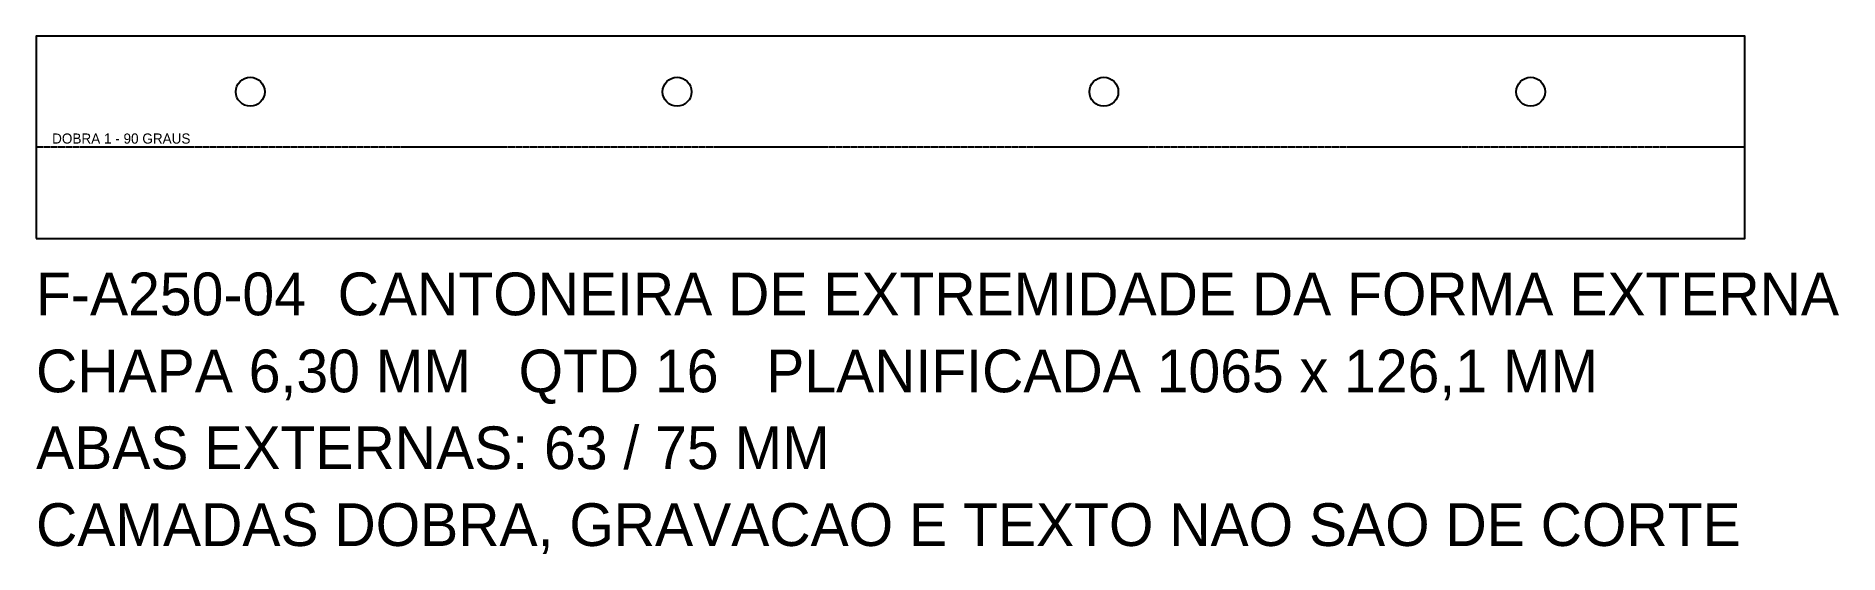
# Model space of a CAD drawing. Header units: millimetres. Extents: x 0 to 1124, y -197 to 126.
import ezdxf

# ---------------------------------------------------------------- set-up
doc = ezdxf.new("R2010")
doc.units = ezdxf.units.MM
doc.linetypes.add('DASHED', pattern=[1.524, 1.27, -0.254])
for name, color, linetype in [('CORTE', 7, 'CONTINUOUS'), ('DOBRA', 2, 'DASHED'), ('TEXTO', 3, 'CONTINUOUS')]:
    doc.layers.add(name, color=color, linetype=linetype)

msp = doc.modelspace()

# ---------------------------------------------------------------- linework, layer by layer
at = {"layer": 'CORTE'}
msp.add_lwpolyline([(0, 0), (1065, 0), (1065, 126.1), (0, 126.1)], close=True, dxfattribs=at)
for centre in [(133.5, 91.4), (399.5, 91.4), (665.5, 91.4), (931.5, 91.4)]:
    msp.add_circle(centre, 9, dxfattribs=at)
at = {"layer": 'DOBRA'}
msp.add_line((0, 57.1), (1065, 57.1), dxfattribs=at)

# ---------------------------------------------------------------- texts
at = {"layer": 'TEXTO'}
for s, height, p in [('DOBRA 1 - 90 GRAUS', 6.306, (10, 59.1)), ('F-A250-04  CANTONEIRA DE EXTREMIDADE DA FORMA EXTERNA', 26.625, (0, -47.9)), ('CHAPA 6,30 MM   QTD 16   PLANIFICADA 1065 x 126,1 MM', 26.625, (0, -95.9)), ('ABAS EXTERNAS: 63 / 75 MM', 26.625, (0, -143.8)), ('CAMADAS DOBRA, GRAVACAO E TEXTO NAO SAO DE CORTE', 26.625, (0, -191.7))]:
    msp.add_text(s, height=height, dxfattribs=at).set_placement(p)

doc.saveas('drawing.dxf')
